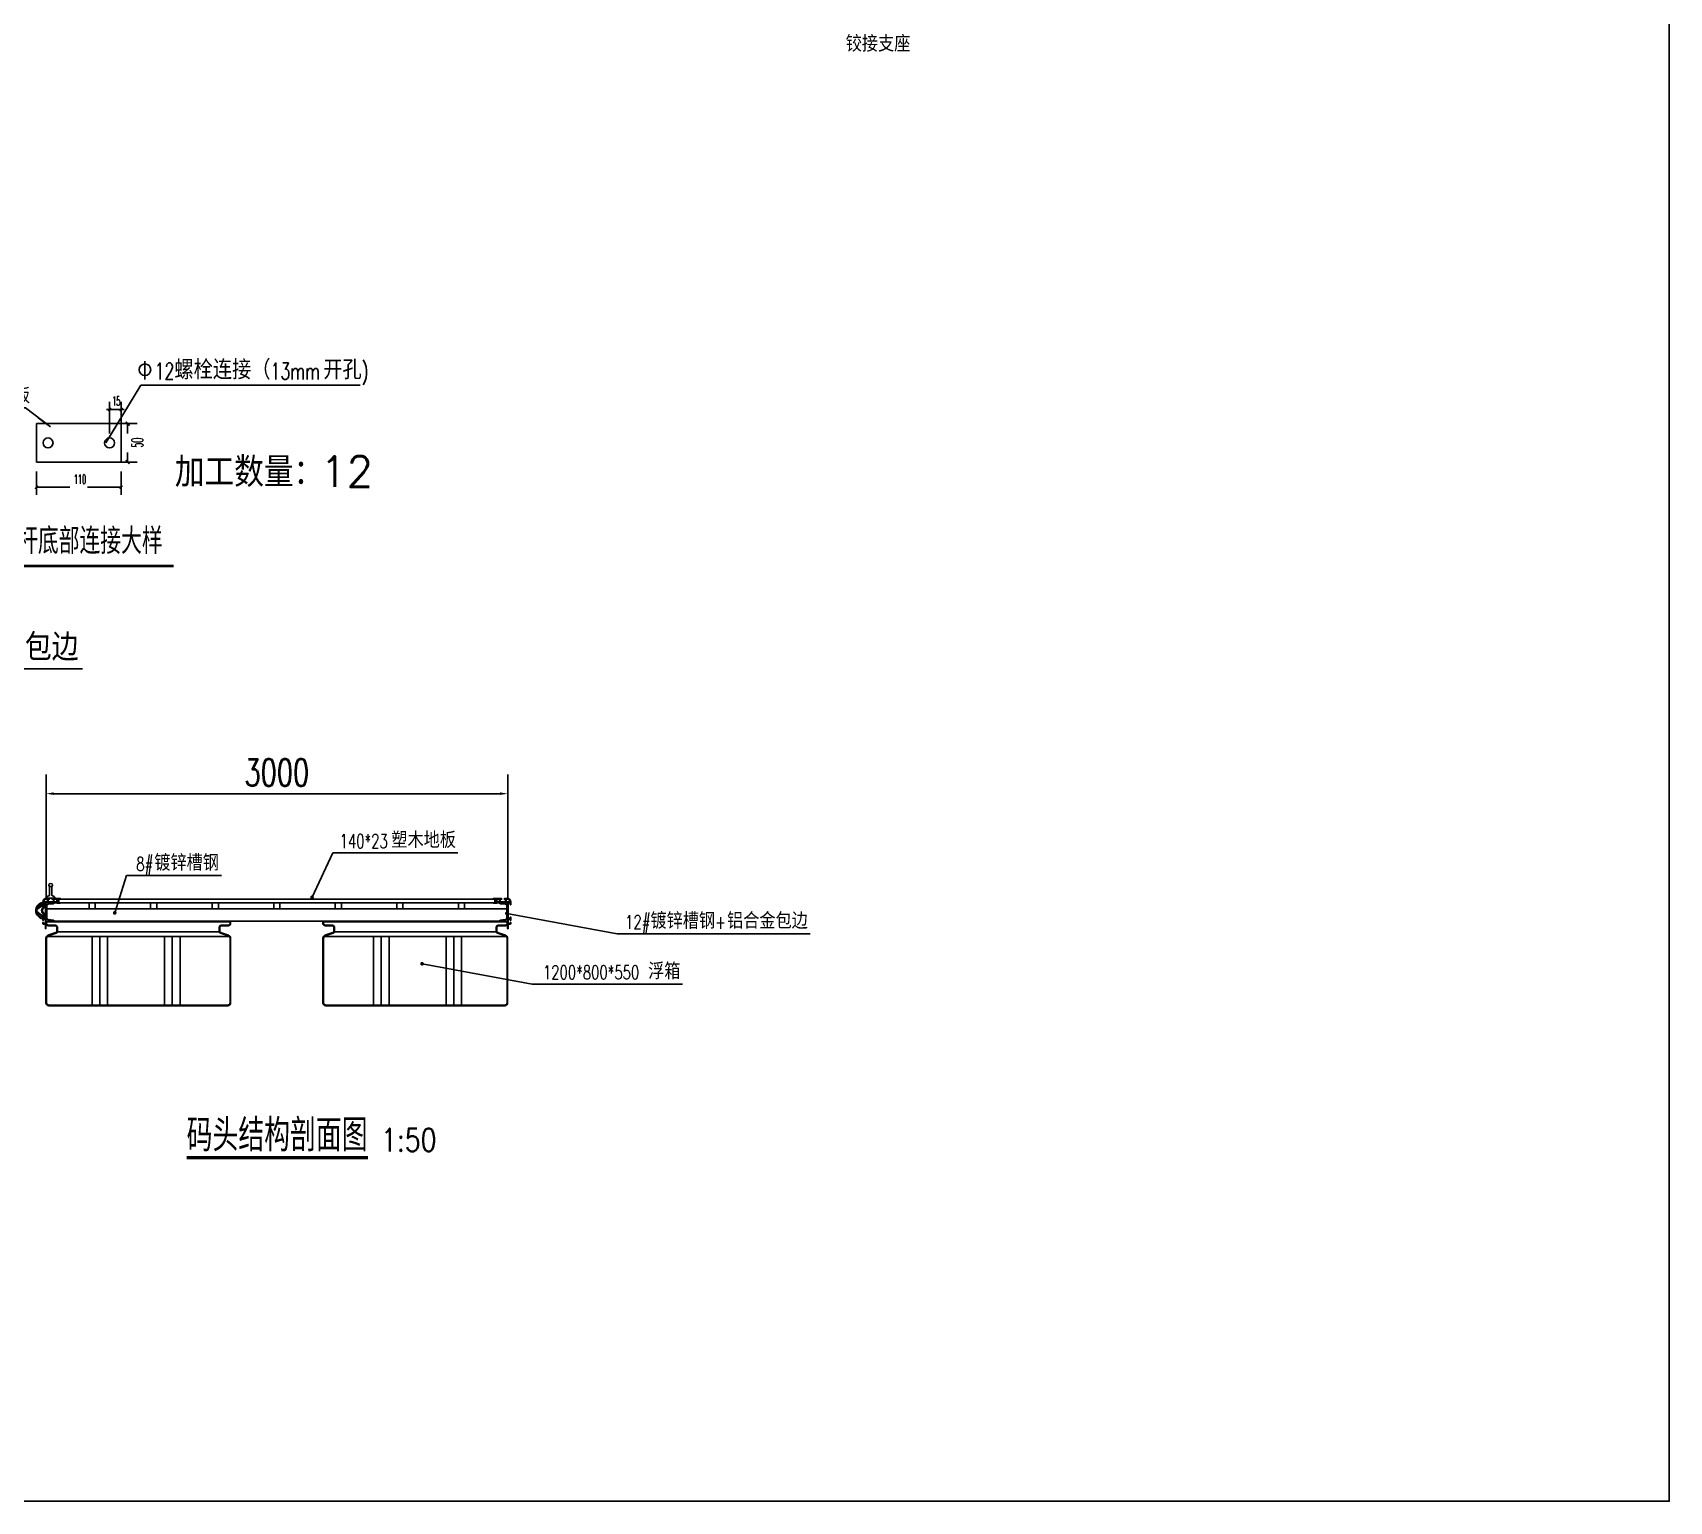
# Model space of a CAD drawing. Header units: millimetres. Extents: x 482615 to 507043, y 486319 to 505296.
# Drawn here: x 496407 to 507043, y 486319 to 495864 of the extents above; entities that cross this region are included whole.
import ezdxf

# ---------------------------------------------------------------- set-up
doc = ezdxf.new("R2010")
doc.units = ezdxf.units.MM
doc.header["$LTSCALE"] = 1000
for name, color, linetype in [('DIM_LEAD', 3, 'Continuous'), ('DIM_SYMB', 3, 'Continuous'), ('PUB_DIM', 3, 'Continuous'), ('PUB_TEXT', 7, 'Continuous'), ('W-_ANTICOLLISION防撞措施', 6, 'Continuous'), ('W-FLOAT_BOWL浮筒', 253, 'Continuous'), ('W-STEEL_FRAME钢架', 3, 'Continuous'), ('W-STEEL_KEEL钢龙骨', 5, 'Continuous'), ('W-WOOD_FLOOR木地板', 30, 'Continuous'), ('钢架', 90, 'Continuous')]:
    doc.layers.add(name, color=color, linetype=linetype)
doc.styles.add('_TCH_DIM', font='SIMPLEX.shx', dxfattribs={"bigfont": 'hztxt.shx'})
doc.styles.add('_TCH_DIM_T3', font='SIMPLEX.shx', dxfattribs={"width": 0.494118, "bigfont": 'GBCBIG.shx'})
doc.styles.get("Standard").update_dxf_attribs({"font": 'simplex.shx', "width": 0.8, "bigfont": 'hztxt.shx'})
doc.styles.add('STANDARD_T3', font='simplex.shx', dxfattribs={"width": 0.7, "bigfont": 'hztxt.shx'})
doc.dimstyles.new('W&&50', dxfattribs={"dimtxt": 175, "dimasz": 50, "dimexe": 125, "dimexo": 150, "dimgap": 50, "dimtad": 1, "dimdec": 0, "dimzin": 0, "dimdsep": 46, "dimtxsty": 'STANDARD_T3', "dimcen": 0.09, "dimclrd": 1, "dimclre": 1, "dimclrt": 7, "dimazin": 2, "dimtfac": 1, "dimtdec": 0, "dimtix": 1, "dimtmove": 2, "dimatfit": 3, "dimfxl": 0, "dimtolj": 1, "dimtzin": 0, "dimarcsym": 0})

# ---------------------------------------------------------------- blocks, each defined once
blk = doc.blocks.new('*U18')
at = {"layer": 'W-STEEL_KEEL钢龙骨'}
blk.add_lwpolyline([(-20, 20), (20, 20), (20, -20), (-20, -20)], close=True, dxfattribs=at)
blk = doc.blocks.new('*U19')
at = {"layer": 'W-STEEL_KEEL钢龙骨', "color": 0, "linetype": 'ByBlock', "lineweight": -2, "transparency": 16777216}
for p in [(0, 0), (400, 0), (800, 0), (1200, 0), (1600, 0), (2000, 0), (2400, 0)]:
    blk.add_blockref('*U18', p, dxfattribs=at)
blk = doc.blocks.new('*D30')
at = {"layer": 'Defpoints', "color": 0, "transparency": 16777216}
for p in [(499494, 490918), (496494, 490090), (499494, 490090)]:
    blk.add_point(p, dxfattribs=at)
at = {"layer": 'PUB_DIM', "color": 1, "lineweight": -2, "transparency": 16777216}
for p, q in [((496494, 490240), (496494, 491043)), ((499494, 490240), (499494, 491043)), ((496544, 490918), (499444, 490918))]:
    blk.add_line(p, q, dxfattribs=at)
at = {"layer": 'PUB_DIM', "color": 1, "transparency": 16777216}
for points in [[(496544, 490927), (496544, 490910), (496494, 490918)], [(499444, 490927), (499444, 490910), (499494, 490918)]]:
    blk.add_solid(points, dxfattribs=at)
at = {"layer": 'PUB_DIM', "color": 7, "transparency": 16777216, "insert": (497994, 491056), "char_height": 175, "attachment_point": 5, "style": 'STANDARD_T3'}
blk.add_mtext('\\A1;3000', dxfattribs=at)
blk = doc.blocks.new('ssdfsdf')
for p, q in [((495469.5, 492556.9), (495359.5, 492556.9)), ((495359.5, 492556.9), (495359.5, 492506.9)), ((495469.5, 492506.9), (495469.5, 492556.9)), ((495359.5, 492506.9), (495469.5, 492506.9)), ((495311.7, 492372.5), (495537.6, 492372.5)), ((495311.7, 492371.4), (495537.6, 492371.4))]:
    blk.add_line(p, q)
at = {"color": 0, "linetype": 'ByBlock'}
for points, const_width in [([(495452.5, 492573.3), (495456.5, 492577.3)], 1.6), ([(495471.5, 492577.3), (495467.5, 492573.3)], 1.6), ([(495480.4, 492554.4), (495475.4, 492559.4)], 2), ([(495475.4, 492509.4), (495480.4, 492504.4)], 2), ([(495361.5, 492476.2), (495357.5, 492472.2)], 1.6), ([(495467.5, 492472.2), (495471.5, 492476.2)], 1.6)]:
    blk.add_lwpolyline(points, dxfattribs=dict(at, const_width=const_width))
for centre in [(495374.5, 492531.9), (495454.5, 492531.9)]:
    blk.add_circle(centre, 6.5)
at = {"layer": 'DIM_SYMB', "color": 7}
blk.add_line((495500.5, 492638.2), (495500.5, 492614.5), dxfattribs=at)
at = {"layer": 'DIM_SYMB'}
for p, q in [((495495.2, 492607), (495449.5, 492531.9)), ((495780, 492607), (495495.2, 492607)), ((495193.2, 492577.3), (495345.1, 492577.3)), ((495345.1, 492577.3), (495377.9, 492552.6)), ((495377.9, 492552.6), (495361.9, 492564.6)), ((495449.5, 492531.9), (495462.5, 492553.2))]:
    blk.add_line(p, q, dxfattribs=at)
at = {"layer": 'DIM_SYMB', "color": 7}
blk.add_circle((495500.5, 492627), 7.5, dxfattribs=at)
at = {"layer": 'PUB_DIM'}
for p, q in [((495454.5, 492543.9), (495454.5, 492585.3)), ((495469.5, 492543.9), (495469.5, 492585.3)), ((495454.5, 492575.3), (495450.5, 492575.3)), ((495454.5, 492575.3), (495469.5, 492575.3)), ((495469.5, 492575.3), (495473.5, 492575.3)), ((495469.5, 492556.9), (495490.4, 492556.9)), ((495477.9, 492556.9), (495477.9, 492544.1)), ((495477.9, 492506.9), (495477.9, 492519.6)), ((495359.5, 492494.9), (495359.5, 492464.2)), ((495469.5, 492506.9), (495490.4, 492506.9)), ((495469.5, 492494.9), (495469.5, 492464.2)), ((495359.5, 492474.2), (495403, 492474.2)), ((495469.5, 492474.2), (495426, 492474.2))]:
    blk.add_line(p, q, dxfattribs=at)
at = {"layer": 'DIM_SYMB', "color": 7, "style": '_TCH_DIM'}
for s, height, p in [('螺栓连接（', 25, (495538.7, 492614.5)), ('开孔', 25, (495732.2, 492614.5)), ('镀锌钢板', 20, (495271.2, 492583.3))]:
    blk.add_text(s, height=height, dxfattribs=at).set_placement(p)
at = {"layer": 'DIM_SYMB', "color": 7, "style": '_TCH_DIM', "width": 0.705882}
for s, height, p in [('12', 21.25, (495513, 492614.5)), ('13mm', 21.25, (495663.7, 492614.5)), (')', 21.2, (495782.2, 492614.5)), ('50*110*5', 17, (495188.9, 492583.3))]:
    blk.add_text(s, height=height, dxfattribs=at).set_placement(p)
at = {"layer": 'PUB_DIM', "color": 7, "style": '_TCH_DIM_T3', "width": 0.494118}
for s, p in [('15', (495457.8, 492580.3)), ('110', (495408.1, 492478.7))]:
    blk.add_text(s, height=11.9, dxfattribs=at).set_placement(p)
blk.add_text('50', height=14.88, rotation=90, dxfattribs=at).set_placement((495498, 492525.9))
at = {"layer": 'PUB_TEXT'}
for s, height, p in [('加工数量：', 38.58, (495539.3, 492474.6)), ('12', 40, (495728.4, 492474.6))]:
    blk.add_text(s, height=height, dxfattribs=at).set_placement(p)
at = {"layer": 'PUB_TEXT', "width": 0.8}
blk.add_text('栏杆底部连接大样', height=33.76, dxfattribs=at).set_placement((495307.4, 492387.5))
blk = doc.blocks.new('$matou$00000094')
at = {"linetype": 'ByBlock', "lineweight": 0, "ltscale": 0.5}
for p, q in [((-49, 99, 0), (-49, 98, 0)), ((-48, 99, 0), (-47, 99, 0)), ((-48, 98, 0), (-48, 99, 0)), ((-47, 99, 0), (-47, 98, 0)), ((-46, 99, 0), (-45, 99, 0)), ((-46, 98, 0), (-46, 99, 0)), ((-45, 99, 0), (-45, 98, 0)), ((-44, 99, 0), (-43, 99, 0)), ((-44, 98, 0), (-44, 99, 0)), ((-43, 99, 0), (-43, 98, 0)), ((-42, 99, 0), (-41, 99, 0)), ((-42, 98, 0), (-42, 99, 0)), ((-41, 99, 0), (-41, 98, 0)), ((-40, 99, 0), (-39, 99, 0)), ((-40, 98, 0), (-40, 99, 0)), ((-39, 99, 0), (-39, 98, 0)), ((-38, 99, 0), (-37, 99, 0)), ((-38, 98, 0), (-38, 99, 0)), ((-37, 99, 0), (-37, 98, 0)), ((-36, 99, 0), (-35, 99, 0)), ((-36, 98, 0), (-36, 99, 0)), ((-35, 99, 0), (-35, 98, 0)), ((-34, 98, 0), (-34, 99, 0))]:
    blk.add_line(p, q, dxfattribs=at)
at = {"elevation": 0}
blk.add_lwpolyline([(43, -99), (43, -69), (56, -69, 0.414214), (59, -66), (59, -57), (58, -57, 0.414214), (55, -60), (55, -65), (43, -65), (43, -36), (55, -36), (55, -41, 0.414214), (58, -44), (59, -44), (59, -22), (58, -22, 0.414214), (55, -25), (55, -32), (43, -32), (43, 71), (55, 71), (55, 61, 0.414214), (58, 58), (59, 58), (59, 76, 0.414214), (36, 99), (24, 99, 0.163967), (16, 96), (16, 94), (25, 94), (25, 76), (-9, 76), (-9, 94), (1, 94), (1, 96, 0.220208), (-5, 99), (-51, 99, 0.18195), (-59, 95), (-59, 95), (-35, 95), (-35, 71), (-54, 71), (-54, 70, 0.414214), (-51, 67), (-33, 67, 0.414214), (-31, 70), (-31, 71), (36, 71, -0.414214), (39, 68), (39, -95), (41, -99), (43, -99)], format="xyb", close=True, dxfattribs=at)
blk.add_lwpolyline([(-13, 76), (-31, 76), (-31, 94), (-13, 94)], close=True, dxfattribs=at)
blk.add_lwpolyline([(55, 76), (33, 76, -0.414518), (30, 78), (30, 95), (36, 95, -0.414214), (55, 76)], format="xyb", dxfattribs=at)
at = {"linetype": 'ByBlock', "lineweight": 0, "ltscale": 0.5}
for centre, start, end in [((-49, 99, 0), 45, 90), ((-48, 99, 0), 225, 315), ((-48, 99, 0), 90, 135), ((-47, 99, 0), 45, 90), ((-46, 99, 0), 225, 315), ((-46, 99, 0), 90, 135), ((-45, 99, 0), 45, 90), ((-44, 99, 0), 225, 315), ((-44, 99, 0), 90, 135), ((-43, 99, 0), 45, 90), ((-42, 99, 0), 225, 315), ((-42, 99, 0), 90, 135), ((-41, 99, 0), 45, 90), ((-40, 99, 0), 225, 315), ((-40, 99, 0), 90, 135), ((-39, 99, 0), 45, 90), ((-38, 99, 0), 225, 315), ((-38, 99, 0), 90, 135), ((-37, 99, 0), 45, 90), ((-36, 99, 0), 225, 315), ((-36, 99, 0), 90, 135), ((-35, 99, 0), 45, 90), ((-34, 99, 0), 225, 315), ((-34, 99, 0), 90, 135)]:
    blk.add_arc(centre, 0.2, start, end, dxfattribs=at)
blk = doc.blocks.new('C12')
blk.add_lwpolyline([(14, 110, 0.385314), (6, 101), (6, 19, 0.385314), (14, 10), (49, 7, -0.385314), (53, 2), (53, 0), (0, 0), (0, 120), (53, 120), (53, 118, -0.385314), (49, 113)], format="xyb", close=True)
blk = doc.blocks.new('$槽钢$00000014')
blk.add_blockref('C12', (-27, -60, 0))
blk = doc.blocks.new('$matou$00000124')
for p, q in [((-200, 275, 0), (-600, 275, 0)), ((-600, 275, 0), (-600, 260, 0)), ((-200, 271, 0), (-586, 271, 0)), ((-538, 249, 0), (-586, 249, 0)), ((-538, 245, 0), (-585, 245, 0)), ((-530, 237, 0), (-530, 208, 0)), ((-526, 237, 0), (-526, 208, 0)), ((-200, 275, 0), (600, 275, 0)), ((-200, 271, 0), (586, 271, 0)), ((526, 237, 0), (526, 208, 0)), ((530, 237, 0), (530, 208, 0)), ((538, 249, 0), (586, 249, 0)), ((538, 245, 0), (585, 245, 0)), ((600, 275, 0), (600, 260, 0)), ((-600, 164, 0), (-600, -256, 0)), ((-596, 165, 0), (-596, -256, 0)), ((-591, 176, 0), (-200, 176, 0)), ((-587, 183, 0), (-535, 201, 0)), ((-586, 179, 0), (-534, 197, 0)), ((-200, 205, 0), (-526, 205, 0)), ((-300, 176, 0), (-300, -271, 0)), ((-250, 176, 0), (-250, -271, 0)), ((-250, 176, 0), (-250, -271, 0)), ((-200, 205, 0), (526, 205, 0)), ((-200, 176, 0), (-200, -271, 0)), ((591, 176, 0), (-200, 176, 0)), ((171, 176, 0), (171, -271, 0)), ((221, 176, 0), (221, -271, 0)), ((221, 176, 0), (221, -271, 0)), ((271, 176, 0), (271, -271, 0)), ((586, 179, 0), (534, 197, 0)), ((587, 183, 0), (535, 201, 0)), ((596, 165, 0), (596, -256, 0)), ((600, 164, 0), (600, -256, 0)), ((581, -271, 0), (-581, -271, 0)), ((581, -275, 0), (-581, -275, 0))]:
    blk.add_line(p, q)
at = {"elevation": 0}
for points in [[(-600, 275), (-530, 275)], [(-600, 275), (-530, 275)], [(600, 275), (530, 275)], [(600, 275), (530, 275)]]:
    blk.add_lwpolyline(points, dxfattribs=at)
for centre, radius, start, end in [((-585, 260, 0), 15, 180, 270), ((-586, 260, 0), 11, 90, 270), ((-538, 237, 0), 12, 0, 90), ((-538, 237, 0), 8, 0, 90), ((538, 237, 0), 12, 90, 180), ((538, 237, 0), 8, 90, 180), ((585, 260, 0), 15, 270, 0), ((586, 260, 0), 11, 270, 90), ((-580, 164, 0), 20, 109.1798, 180), ((-581, 165, 0), 15, 109.1798, 180), ((-538, 208, 0), 8, 289.1798, 0), ((-538, 208, 0), 12, 289.1798, 0), ((538, 208, 0), 12, 180, 250.8202), ((538, 208, 0), 8, 180, 250.8202), ((581, 165, 0), 15, 0, 70.8202), ((580, 164, 0), 20, 0, 70.8202), ((-581, -256, 0), 19, 180, 270), ((-581, -256, 0), 15, 180, 270), ((581, -256, 0), 19, 270, 0), ((581, -256, 0), 15, 270, 0)]:
    blk.add_arc(centre, radius, start, end)
blk = doc.blocks.new('$matou$00000083')
at = {"elevation": 0}
for points in [[(-14, 35), (-14, 53, -0.847619), (-14, -53), (-14, -35), (-24, -35), (-24, -45, -0.406515), (-31, -35), (-29, -19, 0.864542), (-29, 19), (-31, 35, -0.406515), (-24, 45), (-24, 35)], [(24, 6), (-6, 29), (-24, 29, 1), (-24, 24, -0.7067), (-24, -24, 1), (-24, -29), (-6, -29), (24, -6, 0.065739)], [(-8, 45), (-8, 35), (23, 12, 0.254501)]]:
    blk.add_lwpolyline(points, format="xyb", close=True, dxfattribs=at)
blk.add_lwpolyline([(-8, -35), (-8, -45), (-8, -35), (23, -12, -0.254501), (-8, -45)], format="xyb", dxfattribs=at)
blk = doc.blocks.new('$matou$00000054')
at = {"layer": '钢架', "elevation": 0}
blk.add_lwpolyline([(7.5, 29.5), (7.5, -27.5, 0.4142136), (12.5, -32.5), (12.5, -32.5, -0.4142136), (27.5, -47.5), (-27.5, -47.5), (-27.5, -47.5, -0.4142136), (-12.5, -32.5), (-12.5, -32.5, 0.4142136), (-7.5, -27.5), (-7.5, 29.5)], format="xyb", dxfattribs=at)
at = {"layer": '钢架', "extrusion": (0, 0, -1)}
blk.add_ellipse((0, 37.5, 0), major_axis=(12.5, 0), ratio=0.8, dxfattribs=at)

msp = doc.modelspace()

# ---------------------------------------------------------------- linework, layer by layer
at = {"layer": 'DIM_LEAD'}
for p, q in [((494639, 491730.1), (496730.4, 491730.1)), ((498222.3, 490244.6), (498358.1, 490533.4)), ((498358.1, 490533.4), (499170.3, 490533.4)), ((496940.1, 490143.5), (497017.5, 490385.8)), ((497017.5, 490385.8), (497634, 490385.8)), ((499488.6, 490140.4), (500204.9, 490008.1)), ((500204.9, 490008.1), (501459.7, 490008.1)), ((498937.3, 489813), (499653.6, 489680.7)), ((499653.6, 489680.7), (500630.9, 489680.7))]:
    msp.add_line(p, q, dxfattribs=at)
at = {"layer": 'DIM_LEAD', "const_width": 12}
for points in [[(498219.7, 490239.2, 1), (498224.8, 490250, 1)], [(496938.2, 490137.7, 1), (496941.9, 490149.2, 1)], [(499482.7, 490141.5, 1), (499494.5, 490139.3, 1)], [(498931.4, 489814.1, 1), (498943.2, 489811.9, 1)]]:
    msp.add_lwpolyline(points, format="xyb", close=True, dxfattribs=at)
at = {"layer": 'DIM_SYMB', "const_width": 21}
msp.add_lwpolyline([(497407.5, 488552.9), (498587.1, 488552.9)], dxfattribs=at)
at = {"layer": 'W-STEEL_FRAME钢架', "color": 6}
msp.add_lwpolyline([(496493.6, 490089.7), (499493.6, 490089.7), (499493.6, 490169.7), (496493.6, 490169.7)], close=True, dxfattribs=at)
at = {"layer": 'W-STEEL_KEEL钢龙骨'}
msp.add_lwpolyline([(482615, 505296.3), (507042.5, 505296.3), (507042.5, 486319.3), (482615, 486319.3)], close=True, dxfattribs=at)
at = {"layer": 'W-WOOD_FLOOR木地板'}
msp.add_lwpolyline([(496577.1, 490232.9), (499410.1, 490232.9), (499410.1, 490209.9), (496577.1, 490209.9)], close=True, dxfattribs=at)

# ---------------------------------------------------------------- block references
at = {"xscale": 5, "yscale": 5, "zscale": 5}
msp.add_blockref('ssdfsdf', (-1980365.7, -1969461.3), dxfattribs=at)
at = {"layer": 'PUB_DIM'}
msp.add_blockref('$matou$00000054', (496524, 490286.8), dxfattribs=at)
at = {"layer": 'W-_ANTICOLLISION防撞措施', "rotation": 180}
msp.add_blockref('$matou$00000083', (496458, 490158.5), dxfattribs=at)
at = {"layer": 'W-FLOAT_BOWL浮筒'}
msp.add_blockref('$matou$00000124', (497093.5, 489814.7, 0), dxfattribs=at)
at = {"layer": 'W-FLOAT_BOWL浮筒', "yscale": -1, "rotation": 180}
msp.add_blockref('$matou$00000124', (498893.7, 489814.7, 0), dxfattribs=at)
at = {"layer": 'W-STEEL_FRAME钢架', "yscale": -1, "rotation": 180}
for name, p in [('$matou$00000094', (496532.6, 490138.7, 0)), ('$槽钢$00000014', (499467.1, 490149.7))]:
    msp.add_blockref(name, p, dxfattribs=at)
at = {"layer": 'W-STEEL_FRAME钢架'}
for name, p in [('$槽钢$00000014', (496520.1, 490149.7)), ('$matou$00000094', (499454.6, 490138.7, 0))]:
    msp.add_blockref(name, p, dxfattribs=at)
at = {"layer": 'W-STEEL_KEEL钢龙骨'}
msp.add_blockref('*U19', (496793.6, 490189.7), dxfattribs=at)

# ---------------------------------------------------------------- texts
at = {"layer": 'PUB_TEXT', "color": 7, "style": '_TCH_DIM'}
for s, height, p in [('铰接支座', 105, (501690.6, 495740.4)), ('铝合金包边', 175, (495830.5, 491782.6)), ('塑木地板', 105, (498737.8, 490564.9)), ('镀锌槽钢', 105, (497197.4, 490417.3)), ('镀锌槽钢', 105, (500421.7, 490039.6)), ('铝合金包边', 105, (500919.7, 490039.6)), ('浮箱', 105, (500406.7, 489712.2))]:
    msp.add_text(s, height=height, dxfattribs=at).set_placement(p)
at = {"layer": 'PUB_TEXT', "color": 7, "style": '_TCH_DIM', "width": 0.705882}
for s, height, p in [('140*23', 89.25, (498401.8, 490564.9)), ('8#', 89.25, (497080.4, 490417.3)), ('12#', 89.25, (500256.7, 490039.6)), ('+', 89.2, (500841.7, 490039.6)), ('1200*800*550', 89.25, (499722.7, 489712.2))]:
    msp.add_text(s, height=height, dxfattribs=at).set_placement(p)
at = {"layer": 'PUB_TEXT', "color": 7, "width": 0.8}
for s, height, p in [('码头结构剖面图', 210, (497407.5, 488593.2)), ('1:50', 150, (498671.1, 488593.2))]:
    msp.add_text(s, height=height, dxfattribs=at).set_placement(p)

# ---------------------------------------------------------------- dimensions: what is measured, and where the dimension line sits
at = {"layer": 'PUB_DIM'}
dim = msp.add_linear_dim(base=(499493.7, 490918.3), p1=(496493.6, 490089.7), p2=(499493.7, 490089.7), dimstyle='W&&50', dxfattribs=at)
dim.commit()
dim.dimension.update_dxf_attribs({"geometry": '*D30', "text_midpoint": (497993.6, 491055.8)})

doc.saveas('drawing.dxf')
